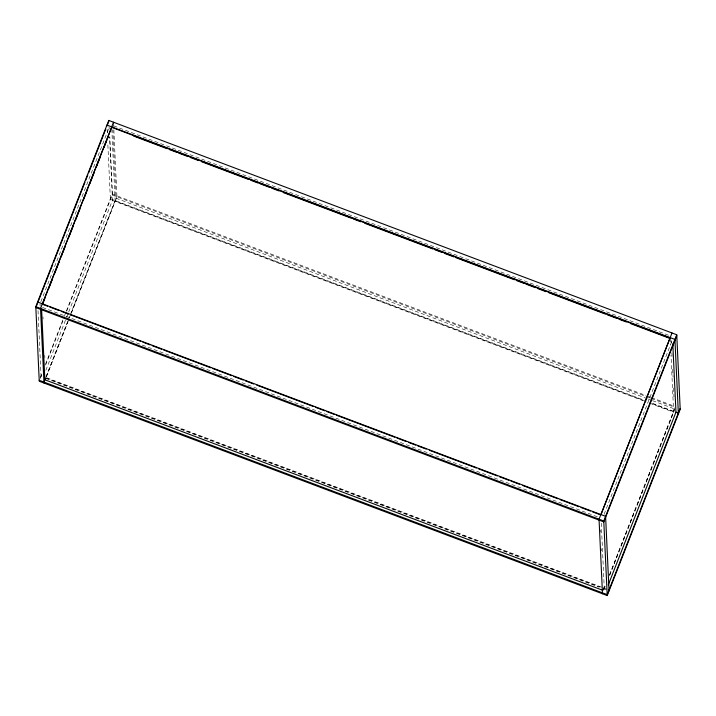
<?xml version="1.0" encoding="UTF-8"?>
<svg xmlns="http://www.w3.org/2000/svg" width="716" height="716" viewBox="0 0 716 716"><rect width="100%" height="100%" fill="white"/><g stroke="black" fill="none" stroke-linecap="round" stroke-linejoin="round"><path stroke-width="0.54" stroke-dasharray="3.58 2.69" d="M40.848 301.74L109.36 126.92M40.302 377.511L42.253 372.526M45.52 364.202L63.867 317.376M64.279 316.338L65.908 312.176M66.319 311.129L112.188 194.09L646.136 395.581M40.347 378.442L41.895 374.504M45.564 365.133L64.324 317.269M66.767 311.021L112.233 195.02L109.539 136.792M45.842 370.297L66.239 318.271M66.642 317.233L68.28 313.062M68.682 312.024L112.725 199.639L109.825 136.837M45.761 377.439L67.787 321.242M68.199 320.204L69.828 316.042M70.231 314.995L116.923 195.871M46.191 376.867L67.805 321.708M69.443 317.546L70.66 314.422M71.072 313.384L115.115 200.999L643.29 400.307M46.621 376.285L69.058 319.05M71.502 312.811L116.959 196.811L113.754 127.564M604.089 514.285L672.19 340.494M603.66 589.742L605.083 586.109M609.576 574.662L674.508 408.952L674.409 406.751M605.11 586.574L604.295 588.659L601.154 587.469M609.593 575.127L673.622 411.745L649.564 402.669M606.21 589.841L604.313 589.125L605.127 587.039M609.611 575.592L674.74 409.418M113.692 125.873L669.057 335.446M647.183 395.975L650.325 397.156M651.372 397.55L674.374 406.232M112.233 195.02L646.181 396.512M647.228 396.906L650.37 398.087M651.408 398.481L674.418 407.162M647.318 398.696L116.01 198.198L112.851 129.891M648.365 399.089L651.506 400.271M652.545 400.665L674.508 408.952M110.362 198.744L646.405 401.023M652.679 403.385L675.967 412.174M643.308 400.772L110.407 199.674L107.758 142.547M649.591 403.135L673.64 412.219L670.999 355.091M42.53 307.441L597.905 517.006M46.808 377.833L602.174 587.397M604.268 588.194L606.64 589.08M45.788 377.905L600.106 587.075M45.806 378.37L599.086 587.147M671.348 340.646L671.456 342.848M671.912 352.764L672.163 358.269M672.673 369.286L673.031 377.001M673.541 388.018L673.953 396.834M670.239 338.561L670.543 345.175M601.261 523.181L604.313 589.125M600.554 529.921L600.652 532.122M601.422 548.653L601.521 550.855M603.203 587.21L603.355 590.521M113.558 123.152L113.71 126.455M111.786 128.907L115.142 201.464M109.074 126.875L109.181 129.077M107.149 129.328L107.355 133.74M42.96 316.839L43.067 319.041M44.75 355.405L44.848 357.606M40.033 303.826L40.132 306.027M38.029 310.646L41.072 376.58"/><path stroke-width="1.07" d="M35.8 306.654L108.778 120.431L676.745 334.757L680.2 409.346L607.222 595.569L39.255 381.243L35.8 306.654L603.767 520.98L607.222 595.569M52.76 264.428L35.845 307.585L603.812 521.91L676.79 335.697M53.575 262.342L84.971 182.213M85.795 180.137L87.826 174.937M88.641 172.851L105.771 129.149M107.364 125.094L108.456 122.302M42.808 303.673L44.848 298.474M48.518 289.112L52.599 278.703M54.64 273.494L59.124 262.047M61.164 256.847L61.979 254.771M62.793 252.685L65.237 246.438M68.906 237.077L73.399 225.63M75.431 220.43L79.924 208.983M83.593 199.612L86.036 193.365M86.851 191.288L87.665 189.203M89.706 184.003L94.19 172.556M96.23 167.356L100.312 156.947M103.981 147.585L106.836 140.3M107.651 138.215L108.465 136.138M43.945 382.093L45.466 378.209M672.02 332.976L599.041 519.19L602.487 593.779M601.288 513.963L670.194 337.63M603.767 520.98L676.745 334.757M608.269 584.918L675.967 412.174L672.807 343.859M680.155 408.415L607.177 594.629L39.21 380.303M670.212 338.095L111.705 127.341L42.378 304.255L47.605 306.224M133.695 136.094L167.159 148.722M169.253 149.519L176.575 152.275M178.669 153.072L188.084 156.616M190.17 157.413L198.538 160.563M201.679 161.753L248.738 179.51M250.833 180.298L258.154 183.063M260.248 183.851L269.663 187.404M271.749 188.192L279.07 190.957M283.259 192.532L351.243 218.192M353.328 218.98L360.649 221.736M364.838 223.32L432.822 248.971M434.907 249.759L442.228 252.524M444.323 253.312L453.738 256.865M455.824 257.653L514.401 279.759M516.487 280.547L523.808 283.312M525.902 284.1L535.317 287.653M537.403 288.441L545.771 291.6M548.912 292.781L605.387 314.091M607.481 314.879L616.897 318.432M618.982 319.22L626.303 321.985M630.492 323.569L669.192 338.167M675.967 412.174L678.329 413.069M49.699 307.012L59.115 310.565M61.209 311.353L68.53 314.118M70.616 314.906L129.184 337.012M131.279 337.8L140.694 341.353M142.788 342.141L150.109 344.906M152.195 345.694L161.61 349.247M163.704 350.035L210.764 367.791M212.858 368.579L231.689 375.685M233.774 376.473L243.189 380.026M245.284 380.814L253.652 383.973M256.784 385.154L313.268 406.473M315.353 407.261L324.769 410.814M326.863 411.602L334.184 414.367M336.269 415.155L394.847 437.252M396.933 438.04L406.348 441.593M408.442 442.39L415.763 445.146M417.849 445.934L426.217 449.093M429.358 450.275L476.426 468.04M478.512 468.828L497.343 475.934M499.428 476.722L508.843 480.275M510.938 481.062L519.306 484.222M522.438 485.403L558.006 498.819M560.091 499.616L578.922 506.713M581.007 507.51L590.423 511.054M592.517 511.851L599.838 514.607M602.308 590.127L44.857 379.766L41.591 309.249M678.374 414L674.928 339.42L106.953 125.094L106.997 126.025M609.048 590.906L605.593 516.326L37.626 302L37.671 302.931M113.558 123.152L113.513 122.221L40.535 308.444L43.98 383.024M111.687 126.875L111.732 127.806M108.778 120.431L108.823 121.371"/></g></svg>
